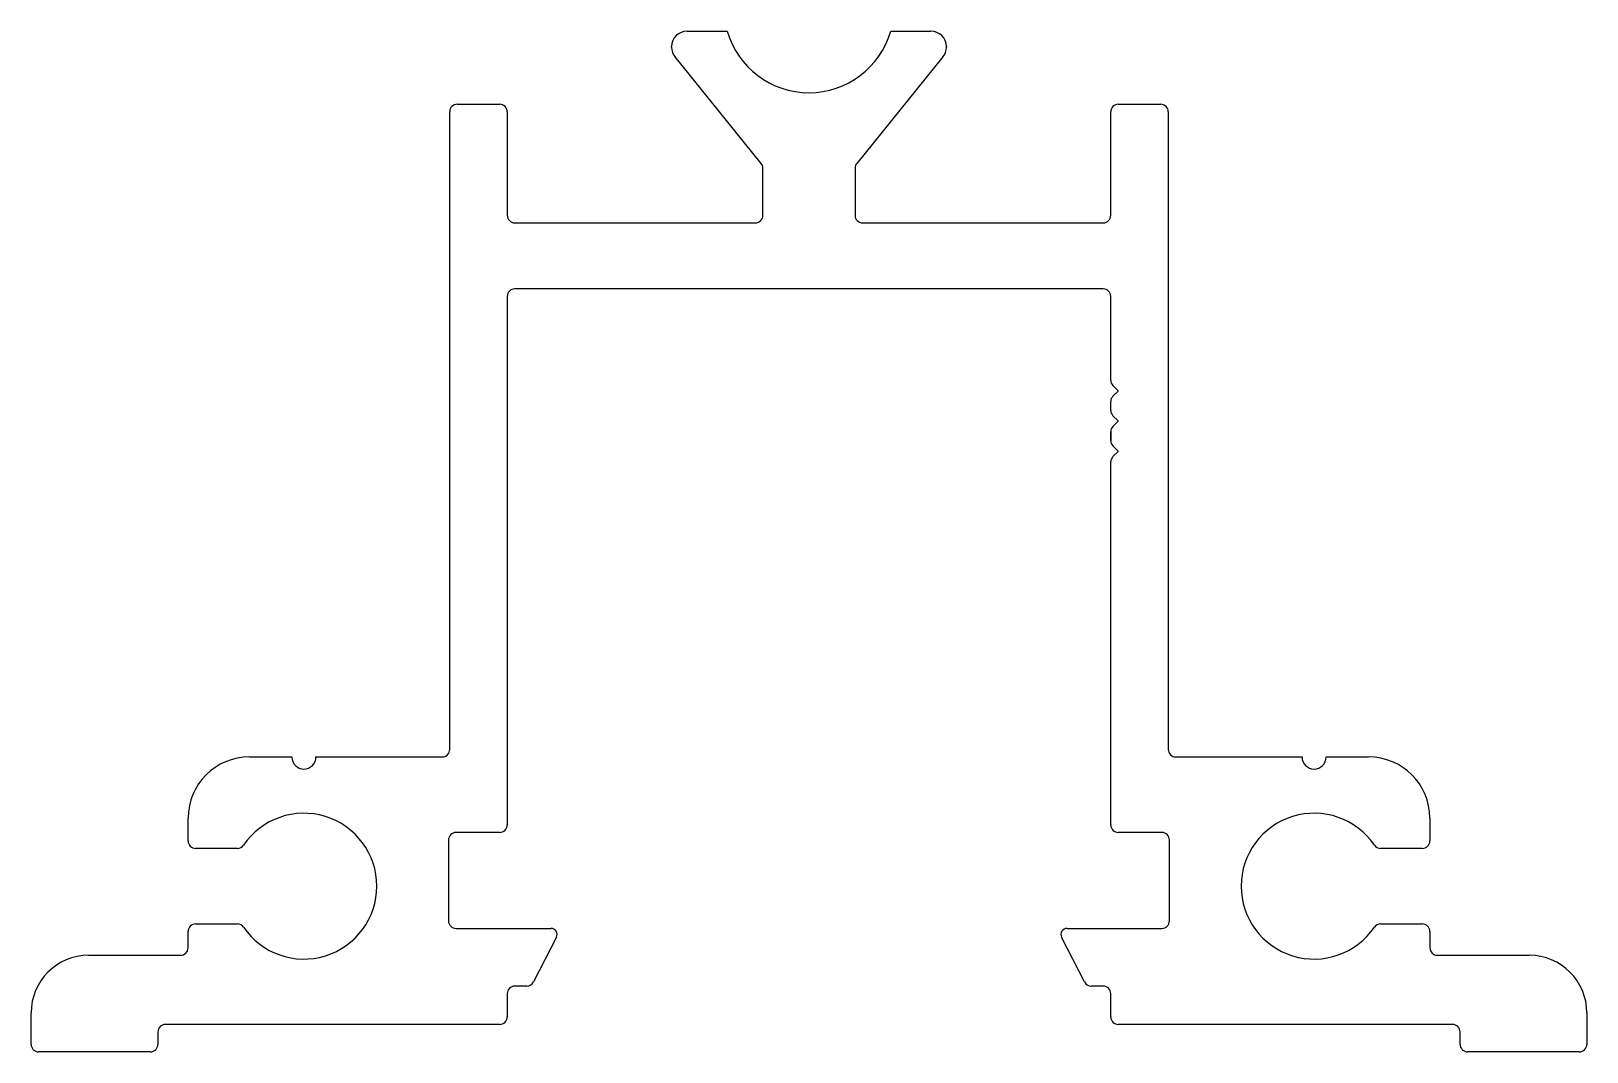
# Model space of a CAD drawing. Extents: x -25.9 to 25.7, y -0.1 to 33.7.
import ezdxf

# ---------------------------------------------------------------- set-up
doc = ezdxf.new("R2010")
doc.units = 0
doc.layers.add('1', color=4, linetype='CONTINUOUS')

msp = doc.modelspace()

# ---------------------------------------------------------------- linework, layer by layer
at = {"layer": '1', "color": 7}
for p, q in [((-4.138, 33.727), (-2.808, 33.727)), ((2.612, 33.727), (3.942, 33.727)), ((-4.648, 33.194), (-4.648, 33.217)), ((4.452, 33.217), (4.452, 33.194)), ((-1.678, 29.346), (-4.534, 32.873)), ((4.339, 32.873), (1.483, 29.346)), ((-11.998, 9.937), (-11.998, 31.057)), ((-11.748, 31.307), (-10.343, 31.307)), ((-10.093, 31.057), (-10.093, 27.627)), ((9.897, 27.627), (9.897, 31.057)), ((10.147, 31.307), (11.552, 31.307)), ((11.802, 31.057), (11.802, 9.937)), ((-1.623, 27.627), (-1.623, 29.189)), ((1.427, 29.189), (1.427, 27.627)), ((-9.843, 27.377), (-1.873, 27.377)), ((1.677, 27.377), (9.647, 27.377)), ((-10.093, 24.937), (-10.093, 7.437)), ((9.647, 25.187), (-9.843, 25.187)), ((9.897, 22.165), (9.897, 24.937)), ((10.142, 21.817), (9.971, 21.988)), ((9.971, 21.634), (10.142, 21.805)), ((9.897, 21.165), (9.897, 21.458)), ((10.142, 20.817), (9.971, 20.988)), ((9.971, 20.634), (10.142, 20.805)), ((9.897, 20.165), (9.897, 20.458)), ((9.897, 20.458), (9.897, 20.165)), ((9.897, 20.165), (9.897, 20.458)), ((9.897, 20.458), (9.897, 20.165)), ((9.897, 20.165), (9.897, 20.458)), ((10.142, 19.817), (9.971, 19.988)), ((9.971, 19.634), (10.142, 19.806)), ((9.897, 7.437), (9.897, 19.458)), ((9.897, 19.458), (9.897, 19.458)), ((-18.633, 9.687), (-17.228, 9.687)), ((-16.428, 9.687), (-12.248, 9.687)), ((12.052, 9.687), (16.232, 9.687)), ((17.032, 9.687), (18.437, 9.687)), ((-20.663, 6.907), (-20.663, 7.657)), ((20.467, 7.657), (20.467, 6.907)), ((-12.038, 6.937), (-12.038, 4.257)), ((-10.343, 7.187), (-11.788, 7.187)), ((11.592, 7.187), (10.147, 7.187)), ((11.842, 4.257), (11.842, 6.937)), ((-19.03, 6.657), (-20.413, 6.657)), ((20.217, 6.657), (18.835, 6.657)), ((-20.413, 4.157), (-19.03, 4.157)), ((18.835, 4.157), (20.217, 4.157)), ((-20.663, 3.367), (-20.663, 3.907)), ((-11.788, 4.007), (-8.644, 4.007)), ((-8.466, 3.717), (-9.223, 2.234)), ((9.028, 2.234), (8.271, 3.717)), ((8.449, 4.007), (11.592, 4.007)), ((20.467, 3.907), (20.467, 3.367)), ((-23.953, 3.117), (-20.913, 3.117)), ((20.717, 3.117), (23.757, 3.117)), ((-9.446, 2.097), (-9.843, 2.097)), ((9.647, 2.097), (9.251, 2.097)), ((-10.093, 1.847), (-10.093, 1.077)), ((9.897, 1.077), (9.897, 1.847)), ((-25.863, 0.167), (-25.863, 1.207)), ((25.667, 1.207), (25.667, 0.167)), ((-21.663, 0.577), (-21.663, 0.167)), ((-10.343, 0.827), (-21.413, 0.827)), ((21.217, 0.827), (10.147, 0.827)), ((21.467, 0.167), (21.467, 0.577)), ((-21.913, -0.083), (-25.613, -0.083)), ((25.417, -0.083), (21.717, -0.083))]:
    msp.add_line(p, q, dxfattribs=at)
for centre, radius, start, end in [((-4.138, 33.217), 0.51, 90, 180), ((-0.098, 34.507), 2.82, 196.0571, 343.9429), ((3.942, 33.217), 0.51, 0, 90), ((-4.138, 33.194), 0.51, 180, 219), ((3.942, 33.194), 0.51, 321, 360), ((-11.748, 31.057), 0.25, 90, 180), ((-10.343, 31.057), 0.25, 0, 90), ((10.147, 31.057), 0.25, 90, 180), ((11.552, 31.057), 0.25, 0, 90), ((-1.873, 29.189), 0.25, 0, 39), ((1.677, 29.189), 0.25, 141, 180), ((-9.843, 27.627), 0.25, 180, 270), ((-1.873, 27.627), 0.25, 270, 0), ((1.677, 27.627), 0.25, 180, 270), ((9.647, 27.627), 0.25, 270, 0), ((-9.843, 24.937), 0.25, 90, 180), ((9.647, 24.937), 0.25, 0, 90), ((10.147, 22.165), 0.25, 180, 225), ((10.136, 21.811), 0.008, 315, 45), ((10.147, 21.458), 0.25, 135, 180), ((10.147, 21.165), 0.25, 180, 225), ((10.147, 20.458), 0.25, 135, 180), ((10.136, 20.811), 0.008, 315, 45), ((10.147, 20.165), 0.25, 180, 225), ((10.147, 19.458), 0.25, 135, 180), ((10.136, 19.811), 0.008, 315, 45), ((-12.248, 9.937), 0.25, 270, 0), ((12.052, 9.937), 0.25, 180, 270), ((-18.633, 7.657), 2.03, 90, 180), ((-16.828, 9.687), 0.4, 180, 360), ((16.632, 9.687), 0.4, 180, 0), ((18.437, 7.657), 2.03, 360, 90), ((-16.828, 5.407), 2.415, 214.2532, 145.7468), ((16.632, 5.407), 2.415, 34.2532, 325.7468), ((-10.343, 7.437), 0.25, 270, 0), ((10.147, 7.437), 0.25, 180, 270), ((-20.413, 6.907), 0.25, 180, 270), ((-19.03, 6.907), 0.25, 270, 325.7468), ((-11.788, 6.937), 0.25, 90, 180), ((11.592, 6.937), 0.25, 0, 90), ((18.835, 6.907), 0.25, 214.2532, 270), ((20.217, 6.907), 0.25, 270, 0), ((-20.413, 3.907), 0.25, 90, 180), ((-19.03, 3.907), 0.25, 34.2532, 90), ((-11.788, 4.257), 0.25, 180, 270), ((11.592, 4.257), 0.25, 270, 0), ((18.835, 3.907), 0.25, 90, 145.7468), ((20.217, 3.907), 0.25, 0, 90), ((-8.644, 3.807), 0.2, 332.957, 90), ((8.449, 3.807), 0.2, 90, 207.043), ((-23.953, 1.207), 1.91, 90, 180), ((-20.913, 3.367), 0.25, 270, 0), ((20.717, 3.367), 0.25, 180, 270), ((23.757, 1.207), 1.91, 0, 90), ((-9.843, 1.847), 0.25, 90, 180), ((-9.446, 2.347), 0.25, 270, 332.957), ((9.251, 2.347), 0.25, 207.043, 270), ((9.647, 1.847), 0.25, 360, 90), ((-10.343, 1.077), 0.25, 270, 0), ((10.147, 1.077), 0.25, 180, 270), ((-21.413, 0.577), 0.25, 90, 180), ((21.217, 0.577), 0.25, 360, 90), ((-25.613, 0.167), 0.25, 180, 270), ((-21.913, 0.167), 0.25, 270, 0), ((21.717, 0.167), 0.25, 180, 270), ((25.417, 0.167), 0.25, 270, 0)]:
    msp.add_arc(centre, radius, start, end, dxfattribs=at)

doc.saveas('drawing.dxf')
